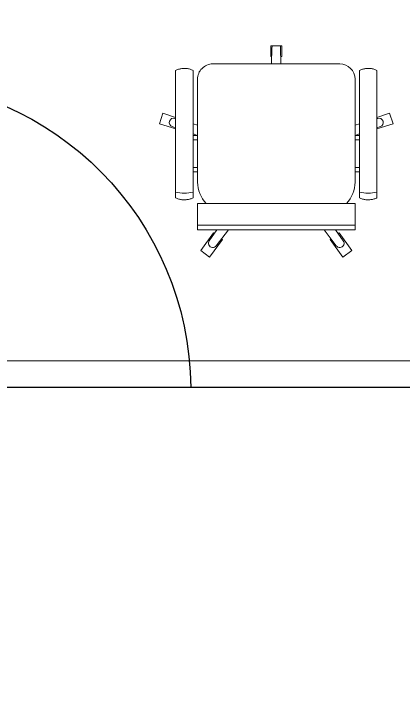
# Model space of a CAD drawing. Header units: millimetres. Extents: x 1993 to 4093, y 1262 to 2017.
# Drawn here: x 3800 to 3844.5, y 1554.9 to 1633.8 of the extents above; entities that cross this region are included whole.
import ezdxf

# ---------------------------------------------------------------- set-up
doc = ezdxf.new("R2010")
doc.units = ezdxf.units.MM
for name, color, linetype, lineweight in [('CHAIR MB', 252, 'Continuous', 18), ('DOOR GLASS FRAMELESS 2', 142, 'Continuous', 25), ('FLR CARPET 1', 254, 'Continuous', 15), ('Partition_Glass', 142, 'Continuous', 9), ('PASSAGE', 251, 'Continuous', 25)]:
    doc.layers.add(name, color=color, linetype=linetype, lineweight=lineweight)
doc.layers.add('PLANNER', color=3, linetype='Continuous')

# ---------------------------------------------------------------- blocks, each defined once
blk = doc.blocks.new('CHAIR MB2')
at = {"layer": 'CHAIR MB'}
for p, q in [((2.565, 11.502), (3.165, 13.347)), ((4.354, 12.96), (3.165, 13.347)), ((4.354, 12.96), (3.882, 11.506)), ((2.829, 11.899), (2.694, 11.506)), ((3.749, 11.506), (3.775, 11.592)), ((8.068, 9.506), (-4.669, 9.506)), ((-2.351, 9.506), (-2.351, 9.003)), ((-1.851, 9.003), (-1.851, 9.506)), ((1.308, 9.506), (1.308, 9.003)), ((1.808, 9.003), (1.808, 9.506)), ((2.004, 9.506), (1.83, 9.003)), ((2.985, 9.003), (3.138, 9.506)), ((-8.951, 9.003), (-8.446, 9.003)), ((-8.951, 9.003), (-8.951, -9.003)), ((-8.951, 9.003), (-8.951, -9.003)), ((-8.446, 9.003), (-5.941, 9.003)), ((-8.446, 9.003), (-8.446, -9.003)), ((-8.446, -9.003), (-8.446, 9.003)), ((-5.941, 9.003), (-5.941, -9.003)), ((8.251, 9.003), (-3.503, 9.003)), ((-11.336, 8.635), (-12.071, 7.624)), ((-11.336, 8.635), (-9.324, 7.173)), ((-10.059, 6.162), (-12.071, 7.624)), ((-8.951, 6.778), (-10.214, 7.661)), ((-9.388, 7.084), (-9.324, 7.173)), ((10.002, 0), (10.002, 7.252)), ((-10.798, 6.857), (-8.951, 5.464)), ((-10.059, 6.162), (-9.994, 6.251)), ((11.836, 0.497), (10.002, 0.53)), ((10.002, -7.252), (10.002, 0)), ((10.829, 0.625), (12.07, 0.625)), ((10.829, 0.625), (10.829, 0.515)), ((12.07, -0.625), (12.07, 0.625)), ((10.002, -0.53), (11.836, -0.497)), ((10.829, -0.515), (10.829, -0.625)), ((12.07, -0.625), (10.829, -0.625)), ((-8.951, -5.464), (-10.798, -6.857)), ((-12.071, -7.624), (-10.059, -6.162)), ((-9.994, -6.251), (-10.059, -6.162)), ((-10.214, -7.661), (-8.951, -6.778)), ((-9.324, -7.173), (-9.388, -7.084)), ((-12.071, -7.624), (-11.336, -8.635)), ((-9.324, -7.173), (-11.336, -8.635)), ((-8.446, -9.003), (-8.951, -9.003)), ((-5.941, -9.003), (-8.446, -9.003)), ((-3.503, -9.003), (8.251, -9.003)), ((-2.351, -9.003), (-2.351, -9.506)), ((-1.851, -9.506), (-1.851, -9.003)), ((1.308, -9.003), (1.308, -9.506)), ((1.808, -9.506), (1.808, -9.003)), ((1.83, -9.003), (2.004, -9.506)), ((3.138, -9.506), (2.985, -9.003)), ((8.068, -11.506), (-4.669, -11.506)), ((3.165, -13.347), (2.565, -11.502)), ((2.694, -11.506), (2.829, -11.899)), ((3.775, -11.592), (3.749, -11.506)), ((3.882, -11.506), (4.354, -12.96)), ((3.165, -13.347), (4.354, -12.96))]:
    blk.add_line(p, q, dxfattribs=at)
for points in [[(-4.669, 9.506), (-5.315, 9.506), (-5.353, 9.593), (-5.388, 9.681), (-5.419, 9.77), (-5.446, 9.861), (-5.47, 9.953), (-5.491, 10.046), (-5.507, 10.139), (-5.52, 10.233), (-5.529, 10.328), (-5.534, 10.422), (-5.536, 10.517), (-5.533, 10.612), (-5.527, 10.707), (-5.517, 10.801), (-5.504, 10.895), (-5.486, 10.988), (-5.465, 11.081), (-5.44, 11.172), (-5.412, 11.263), (-5.38, 11.352), (-5.344, 11.44), (-5.315, 11.506), (-4.669, 11.506)], [(-4.669, 11.506), (9.264, 11.506), (9.302, 11.42), (9.337, 11.331), (9.368, 11.242), (9.396, 11.151), (9.42, 11.059), (9.44, 10.967), (9.456, 10.873), (9.469, 10.779), (9.478, 10.685), (9.483, 10.59), (9.485, 10.495), (9.483, 10.4), (9.476, 10.305), (9.466, 10.211), (9.453, 10.117), (9.435, 10.024), (9.414, 9.931), (9.389, 9.84), (9.361, 9.749), (9.329, 9.66), (9.293, 9.572), (9.264, 9.506), (8.068, 9.506)], [(-4.669, -11.506), (-5.315, -11.506), (-5.353, -11.42), (-5.388, -11.331), (-5.419, -11.242), (-5.446, -11.151), (-5.47, -11.059), (-5.491, -10.967), (-5.507, -10.873), (-5.52, -10.779), (-5.529, -10.685), (-5.534, -10.59), (-5.536, -10.495), (-5.533, -10.4), (-5.527, -10.305), (-5.517, -10.211), (-5.504, -10.117), (-5.486, -10.024), (-5.465, -9.931), (-5.44, -9.84), (-5.412, -9.749), (-5.38, -9.66), (-5.344, -9.572), (-5.315, -9.506), (-4.669, -9.506)], [(-4.669, -9.506), (9.264, -9.506), (9.302, -9.593), (9.337, -9.681), (9.368, -9.77), (9.396, -9.861), (9.42, -9.953), (9.44, -10.046), (9.456, -10.139), (9.469, -10.233), (9.478, -10.328), (9.483, -10.422), (9.485, -10.517), (9.483, -10.612), (9.476, -10.707), (9.466, -10.801), (9.453, -10.895), (9.435, -10.988), (9.414, -11.081), (9.389, -11.172), (9.361, -11.263), (9.329, -11.352), (9.293, -11.44), (9.264, -11.506), (8.068, -11.506)]]:
    blk.add_lwpolyline(points, dxfattribs=at)
for centre, radius, start, end in [((-3.503, 5.502), 3.501, 90, 134.23037), ((8.251, 7.252), 1.751, 0, 90), ((8.251, -7.252), 1.751, 270, 0), ((-3.503, -5.502), 3.501, 225.76963, 270)]:
    blk.add_arc(centre, radius, start, end, dxfattribs=at)
for centre, major_axis, start_param, end_param in [((3.302, 11.746), (-0.473, 0.154), 3.141593, 6.283185), ((-10.506, 7.259), (0.292, 0.402), 0, 3.141593), ((11.836, 0), (0, 0.497), 5.773119, 6.283185), ((11.836, 0), (0, 0.497), 3.141593, 3.65168), ((-10.506, -7.259), (-0.292, 0.402), 0, 3.141593), ((3.302, -11.746), (0.473, 0.154), 3.141593, 6.283185)]:
    blk.add_ellipse(centre, major_axis=major_axis, ratio=0.96783, start_param=start_param, end_param=end_param, dxfattribs=at)
at = {"layer": 'CHAIR MB', "start_tangent": (-0.206196, -0.978511), "end_tangent": (0.206223, -0.978505)}
for points in [[(-4.669, 11.506), (-4.769, 10.506), (-4.669, 9.506)], [(-4.669, -9.506), (-4.769, -10.506), (-4.669, -11.506)]]:
    blk.add_spline(points, degree=3, dxfattribs=at)
blk = doc.blocks.new('Door_Glass')
at = {"layer": 'DOOR GLASS FRAMELESS 2'}
blk.add_lwpolyline([(35.158, 1.034), (0, 1.034), (0, 0), (35.158, 0)], close=True, dxfattribs=at)
blk.add_arc((-0.311, 0.177), 35.479, 1.38348, 89.4973, dxfattribs=at)
blk = doc.blocks.new('MANAGER CABIN 02')
at = {"layer": 'PLANNER', "ltscale": 25}
blk.add_lwpolyline([(97832.376, 8762.75), (97964.859, 8762.75), (97964.859, 8645.786), (97832.376, 8645.786)], close=True, dxfattribs=at)

msp = doc.modelspace()

# ---------------------------------------------------------------- linework, layer by layer
at = {"layer": 'FLR CARPET 1', "ltscale": 25}
msp.add_lwpolyline([(3876.697, 1708.088), (3747.213, 1708.088), (3747.18, 1634.067), (3744.214, 1634.067), (3746.036, 1628.825), (3748.291, 1623.755), (3750.964, 1618.891), (3754.035, 1614.269), (3757.483, 1609.92), (3761.283, 1605.876), (3765.409, 1602.165), (3769.832, 1598.812), (3774.52, 1595.843), (3779.441, 1593.277), (3784.559, 1591.132), (3876.697, 1591.139)], close=True, dxfattribs=at)
at = {"layer": 'Partition_Glass', "ltscale": 25}
msp.add_lwpolyline([(3753.651, 1620.129), (3756.514, 1615.874), (3759.707, 1611.861), (3763.211, 1608.115), (3767.002, 1604.661), (3771.056, 1601.52), (3775.349, 1598.713), (3779.851, 1596.257), (3784.535, 1594.167), (3876.656, 1594.167), (3876.697, 1591.134), (3784.559, 1591.132), (3779.43, 1593.26), (3774.499, 1595.814), (3769.801, 1598.775), (3765.371, 1602.123), (3761.24, 1605.834), (3757.437, 1609.881), (3753.99, 1614.234)], dxfattribs=at)
at = {"layer": 'PASSAGE'}
msp.add_lwpolyline([(3550.562, 1543.138), (3905.374, 1543.138), (3929.024, 1539.466), (3952.274, 1533.781), (3974.951, 1526.127), (3996.889, 1516.559), (4017.927, 1505.147), (4037.911, 1491.975), (4056.693, 1477.141), (4056.693, 1591.123), (3273.776, 1591.097)], dxfattribs=at)

# ---------------------------------------------------------------- block references
at = {"layer": 'CHAIR MB', "xscale": -1, "rotation": 270}
msp.add_blockref('CHAIR MB2', (3829.998, 1618.114), dxfattribs=at)
at = {"layer": 'DOOR GLASS FRAMELESS 2', "xscale": -1, "rotation": 270}
msp.add_blockref('Door_Glass', (3784.559, 1591.134), dxfattribs=at)
at = {"layer": 'PLANNER'}
msp.add_blockref('MANAGER CABIN 02', (-94086.662, -7054.663), dxfattribs=at)

doc.saveas('drawing.dxf')
